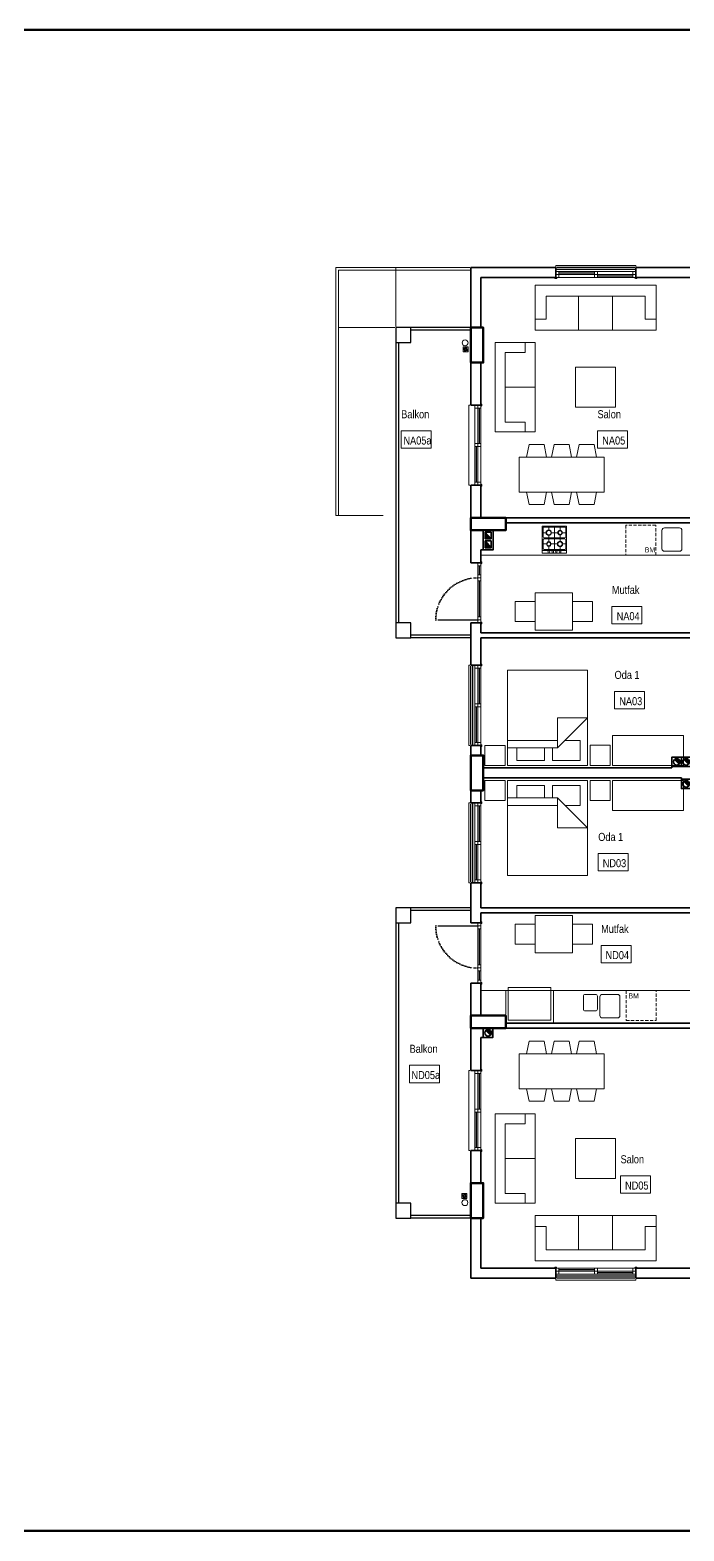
# Model space of a CAD drawing. Header units: millimetres. Extents: x 1852829 to 1882754, y -270850 to -231658.
# Drawn here: x 1860242 to 1861549, y -244493 to -241493 of the extents above; entities that cross this region are included whole.
import ezdxf
from ezdxf.enums import TextEntityAlignment as Align

# ---------------------------------------------------------------- set-up
doc = ezdxf.new("R2010")
doc.units = ezdxf.units.MM
doc.linetypes.add('izdüşüm arka', pattern=[3.175, 0, -3.175])
doc.linetypes.add('izdüşüm ön', pattern=[9.525, 6.35, -3.175])
for name, color, linetype, lineweight in [('a_ba', 6, 'Continuous', 50), ('a_doğrama', 251, 'Continuous', 20), ('a_duvar', 251, 'Continuous', 35), ('a_görünüş', 32, 'Continuous', 25), ('a_görünüş_ince', 8, 'Continuous', 20), ('a_izdüşüm_arka', 251, 'izdüşüm arka', 30), ('a_izdüşüm_ön', 6, 'izdüşüm ön', 9), ('a_not_mahal', 253, 'Continuous', 5), ('a_tefriş', 8, 'Continuous', 20), ('a_çerçeve_line', 7, 'Continuous', 50), ('m_yib', 65, 'Continuous', 20)]:
    doc.layers.add(name, color=color, linetype=linetype, lineweight=lineweight)
doc.styles.get("Standard").update_dxf_attribs({"font": 'ARIALN.TTF'})

# ---------------------------------------------------------------- blocks, each defined once
blk = doc.blocks.new('kapı_120_c_blok')
at = {"layer": 'a_doğrama', "color": 251}
for points in [[(-2, 119), (-2, 122), (0, 122), (0, 118), (-1, 118), (-2, 119)], [(2.5, 114), (2.5, 96)], [(3.5, 114), (3.5, 96)], [(2.5, 84), (2.5, 12)], [(3.5, 84), (3.5, 12)], [(-2, 1), (-2, -2), (0, -2), (0, 2), (-1, 2), (-2, 1)]]:
    blk.add_lwpolyline(points, dxfattribs=at)
for points in [[(0, 114), (6, 114), (6, 120), (0, 120)], [(0, 90), (6, 90), (6, 96), (0, 96)], [(0, 84), (6, 84), (6, 90), (0, 90)], [(0, 6), (6, 6), (6, 12), (0, 12)], [(0, 0), (6, 0), (6, 6), (0, 6)]]:
    blk.add_lwpolyline(points, close=True, dxfattribs=at)
at = {"layer": 'a_görünüş_ince', "color": 251}
for points in [[(0, 114), (0, 96)], [(6, 114), (6, 96)], [(0, 84), (0, 12)], [(6, 84), (6, 12)]]:
    blk.add_lwpolyline(points, dxfattribs=at)
at = {"layer": 'a_izdüşüm_arka', "color": 251}
blk.add_lwpolyline([(6, 6), (90, 6)], dxfattribs=at)
blk.add_arc((6, 6), 84, 0, 90, dxfattribs=at)
blk = doc.blocks.new('160p')
at = {"layer": 'a_doğrama', "color": 251}
for points in [[(-6, -6), (-6, 0), (-12, 0), (-12, -6)], [(0, -6), (0, 0), (-6, 0), (-6, -6)], [(-6, -83), (-6, -77), (-12, -77), (-12, -83)], [(0, -83), (0, -77), (-6, -77), (-6, -83)], [(-6, -160), (-6, -154), (-12, -154), (-12, -160)], [(0, -160), (0, -154), (-6, -154), (-6, -160)]]:
    blk.add_lwpolyline(points, close=True, dxfattribs=at)
for points in [[(2, -1), (2, 2), (0, 2), (0, -2), (1, -2), (2, -1)], [(-9.5, -6), (-9.5, -77)], [(-8.5, -6), (-8.5, -77)], [(-3.5, -83), (-3.5, -154)], [(-2.5, -83), (-2.5, -154)], [(2, -159), (2, -162), (0, -162), (0, -158), (1, -158), (2, -159)]]:
    blk.add_lwpolyline(points, dxfattribs=at)
at = {"layer": 'a_görünüş_ince', "color": 251}
for points in [[(-22, -160), (-24, -160), (-24, 0), (-22, 0)], [(-12, -77), (-12, -6)], [(-6, -77), (-6, -6)], [(-6, -77), (-6, -6)], [(0, -77), (0, -6)], [(-12, -154), (-12, -83)], [(-6, -154), (-6, -83)], [(-6, -154), (-6, -83)], [(0, -154), (0, -83)]]:
    blk.add_lwpolyline(points, dxfattribs=at)
blk = doc.blocks.new('baca_şönt')
at = {"layer": 'a_duvar'}
h = blk.add_hatch(color=256, dxfattribs=at)
h.dxf.hatch_style = 1
h.paths.add_polyline_path([(21.5, -5), (21.5, -17), (35, -17)])
h.paths.add_polyline_path([(4, -5), (4, -17), (17.5, -17)])
for p, q in [((4, -5), (17.5, -17)), ((17.5, -5), (17.5, -17)), ((21.5, -5), (21.5, -17)), ((21.5, -5), (35, -17))]:
    blk.add_line(p, q, dxfattribs=at)
blk.add_lwpolyline([(0, -21), (39, -21), (39, -1), (0, -1)], close=True, dxfattribs=at)
for points in [[(17.5, -5), (4, -5), (4, -17), (17.5, -17)], [(21.5, -17), (35, -17), (35, -5), (21.5, -5)]]:
    blk.add_lwpolyline(points, dxfattribs=at)
blk = doc.blocks.new('baca_müstakil')
at = {"layer": 'a_duvar'}
h = blk.add_hatch(color=256, dxfattribs=at)
h.dxf.hatch_style = 1
h.paths.add_polyline_path([(4.9, -4.9, 0.198912), (3, -9.5, 0.668179), (14.1, -14.1)])
blk.add_line((4.9, -4.9), (14.1, -14.1), dxfattribs=at)
blk.add_lwpolyline([(0, -19), (19, -19), (19, 0), (0, 0)], close=True, dxfattribs=at)
blk.add_circle((9.5, -9.5), 6.5, dxfattribs=at)
blk = doc.blocks.new('A$C2A0A03CE')
at = {"layer": 'a_tefriş'}
for p, q in [((-54, -24.3), (-54, 24.3)), ((-54, 24.3), (0, 24.3)), ((-48.6, 24.3), (-48.6, -24.3)), ((-46.8, 20.7), (-46.8, -20.7)), ((-40, 11.2), (-46.8, 11.2)), ((-25.2, 0), (-46.8, 0)), ((-27, 22.5), (-45, 22.5)), ((-35.6, 22.5), (-35.6, 15.7)), ((-35.6, 6.8), (-35.6, -7.7)), ((-25.2, 11.2), (-31, 11.2)), ((-25.2, -20.7), (-25.2, 20.7)), ((-23.4, -20.7), (-23.4, 20.7)), ((-16.6, 11.2), (-23.4, 11.2)), ((-1.8, 0), (-23.4, 0)), ((-21.6, 22.5), (-3.6, 22.5)), ((-13.1, 22.5), (-13.1, 14.8)), ((-13.1, 7.7), (-13.1, -6.8)), ((-1.8, 11.2), (-9.4, 11.2)), ((-1.8, 20.7), (-1.8, -20.7)), ((0, -24.3), (0, 24.3)), ((-54, -24.3), (0, -24.3)), ((-39.1, -11.3), (-46.8, -11.3)), ((-45, -22.5), (-27, -22.5)), ((-35.6, -14.9), (-35.6, -22.5)), ((-25.2, -11.3), (-31.9, -11.3)), ((-17.5, -11.3), (-23.4, -11.3)), ((-3.6, -22.5), (-21.6, -22.5)), ((-13.1, -15.7), (-13.1, -22.5)), ((-1.8, -11.3), (-8.5, -11.3))]:
    blk.add_line(p, q, dxfattribs=at)
for centre, radius in [((-51.4, 11.2), 1.8), ((-51.4, 3.7), 1.8), ((-35.6, 11.2), 5.4), ((-35.6, 11.2), 4.5), ((-13.1, 11.2), 4.5), ((-13.1, 11.2), 3.6), ((-51.4, -3.5), 1.8), ((-51.4, -11.3), 1.8), ((-35.6, -11.3), 4.5), ((-35.6, -11.3), 3.6), ((-13.1, -11.3), 5.4), ((-13.1, -11.3), 4.5)]:
    blk.add_circle(centre, radius, dxfattribs=at)
for centre, start, end in [((-45, 20.7), 90, 180), ((-27, 20.7), 0, 90), ((-21.6, 20.7), 90, 180), ((-3.6, 20.7), 0, 90), ((-45, -20.7), 180, 270), ((-27, -20.7), 270, 0), ((-21.6, -20.7), 180, 270), ((-3.6, -20.7), 270, 0)]:
    blk.add_arc(centre, 1.8, start, end, dxfattribs=at)
blk = doc.blocks.new('tefriş_koltuk_242x90')
at = {"layer": 'a_tefriş'}
for p, q in [((-34, -22), (-34, -90)), ((34, -22), (34, -90)), ((-99, -68), (-121, -68)), ((99, -68), (121, -68))]:
    blk.add_line(p, q, dxfattribs=at)
for points in [[(-121, -90), (-121, 0), (121, 0), (121, -90), (-121, -90)], [(-99, -68), (-99, -22), (99, -22), (99, -68)]]:
    blk.add_lwpolyline(points, dxfattribs=at)
blk = doc.blocks.new('tefriş_koltuk_202x90')
at = {"layer": 'a_tefriş'}
for p, q in [((0, -90), (0, -22)), ((-79, -68), (-101, -68)), ((79, -68), (101, -68))]:
    blk.add_line(p, q, dxfattribs=at)
for points in [[(101, -90), (101, 0), (-101, 0), (-101, -90), (101, -90)], [(79, -68), (79, -22), (-79, -22), (-79, -68)]]:
    blk.add_lwpolyline(points, dxfattribs=at)
blk = doc.blocks.new('tefriş_yatak_çift')
at = {"layer": 'a_tefriş'}
for points in [[(-85, -5), (-85, -45), (-125, -45), (-125, -5)], [(80, -195), (80, -5), (-80, -5), (-80, -195)], [(85, -5), (85, -45), (125, -45), (125, -5)]]:
    blk.add_lwpolyline(points, close=True, dxfattribs=at)
for points in [[(-6.3, -40), (-6.3, -15), (-61.3, -15), (-61.3, -40)], [(35, -55), (65, -55), (65, -15), (10, -15), (10, -40)], [(-80, -40), (20, -40), (80, -100), (20, -100), (20, -40)], [(-80, -55), (20, -55)]]:
    blk.add_lwpolyline(points, dxfattribs=at)
blk = doc.blocks.new('tefriş_süzgeç')
at = {"layer": 'a_tefriş'}
for p, q in [((5, 0), (-5, 0)), ((-5, 0), (-5, -10)), ((5, -10), (5, 0)), ((-5, -10), (5, -10)), ((-3.6, -5.1), (-4.1, -5.1)), ((-2.6, -5.1), (-3.1, -5.1)), ((-2.5, -2.5), (-2.9, -2.2)), ((-2.6, -7.6), (-2.9, -7.9)), ((-2, -3.3), (-2.3, -3)), ((-1.9, -6.9), (-2.2, -7.2)), ((-1.6, -5.1), (-2.1, -5.1)), ((-1.2, -3.9), (-1.5, -3.6)), ((-1.2, -6.2), (-1.5, -6.5)), ((-0.2, -2.5), (-0.2, -2)), ((-0.1, -1.5), (-0.1, -1)), ((-0.1, -3), (-0.1, -3.5)), ((-0.1, -6.6), (-0.1, -7.1)), ((-0.1, -7.6), (-0.1, -8.1)), ((-0.1, -8.6), (-0.1, -9.1)), ((1, -4), (1.4, -3.6)), ((1.1, -6.2), (1.4, -6.5)), ((1.5, -5.1), (2, -5.1)), ((1.7, -3.3), (2.1, -2.9)), ((1.8, -6.9), (2.1, -7.2)), ((2.5, -2.5), (2.8, -2.2)), ((2.5, -5.1), (3, -5.1)), ((2.5, -7.5), (2.8, -7.9)), ((3.5, -5.1), (4, -5.1))]:
    blk.add_line(p, q, dxfattribs=at)
for centre, radius, start, end in [((-0.1, -5.1), 4.06, 134.2896, 180), ((-0.1, -5.1), 3.56, 134.2896, 180), ((-0.1, -5.1), 3.06, 180, 225), ((-0.1, -5.1), 4.06, 225, 270), ((-0.1, -5.1), 2.56, 180, 225), ((-0.1, -5.1), 3.56, 225, 270), ((-0.4, -4.4), 2.4, 84.5943, 143.2016), ((-0.1, -5.1), 2.06, 134.2896, 180), ((-0.1, -5), 2.44, 90.343, 138.1212), ((-0.1, -5.1), 1.56, 134.2896, 180), ((-0.1, -5.1), 2.06, 225, 270), ((-0.1, -5.1), 1.56, 225, 270), ((-0.1, -5.1), 4.06, 45, 90), ((-0.1, -5.1), 3.56, 45, 90), ((-0.1, -5.1), 2.06, 45, 90), ((-0.1, -5.1), 1.56, 45, 90), ((-0.1, -5.1), 2.56, 270, 315.7104), ((-0.1, -5.1), 3.06, 270, 315.7104), ((-0.1, -5.1), 1.56, 314.2896, 360), ((-0.1, -5.1), 2.06, 314.2896, 360), ((-0.1, -5.1), 2.56, 360, 45), ((-0.1, -5.1), 3.06, 360, 45), ((-0.1, -5.1), 3.56, 314.2896, 360), ((-0.1, -5.1), 4.06, 314.2896, 360)]:
    blk.add_arc(centre, radius, start, end, dxfattribs=at)

msp = doc.modelspace()

# ---------------------------------------------------------------- linework, layer by layer
at = {"layer": 'a_ba', "color": 253}
for points in [[(1861122.7, -242158.2), (1861147.7, -242158.2), (1861147.7, -242088.2), (1861122.7, -242088.2)], [(1861122.7, -242468.2), (1861122.7, -242493.2), (1861192.7, -242493.2), (1861192.7, -242468.2)], [(1861122.7, -243013.2), (1861147.7, -243013.2), (1861147.7, -242943.2), (1861122.7, -242943.2)], [(1861122.7, -243463.2), (1861122.7, -243488.2), (1861192.7, -243488.2), (1861192.7, -243463.2)], [(1861122.7, -243868.2), (1861147.7, -243868.2), (1861147.7, -243798.2), (1861122.7, -243798.2)]]:
    msp.add_lwpolyline(points, close=True, dxfattribs=at)
at = {"layer": 'a_duvar'}
for p, q in [((1861292.7, -241968.2), (1861122.7, -241968.2)), ((1861122.7, -241968.2), (1861122.7, -242088.2)), ((1861657.7, -241968.2), (1861452.7, -241968.2)), ((1861142.7, -241988.2), (1861292.7, -241988.2)), ((1861142.7, -242088.2), (1861142.7, -241988.2)), ((1861452.7, -241988.2), (1861602.7, -241988.2)), ((1861122.7, -242108.2), (1861122.7, -242243.2)), ((1861142.7, -242243.2), (1861142.7, -242158.2)), ((1861122.7, -242403.2), (1861122.7, -242558.2)), ((1861142.7, -242468.2), (1861142.7, -242403.2)), ((1861732.7, -242468.2), (1861142.7, -242468.2)), ((1861192.7, -242478.2), (1861732.7, -242478.2)), ((1861142.7, -242558.2), (1861142.7, -242532.2)), ((1861122.7, -242678.2), (1861122.7, -242763.2)), ((1861142.7, -242698.2), (1861142.7, -242678.2)), ((1861732.7, -242698.2), (1861142.7, -242698.2)), ((1861142.7, -242708.2), (1861732.7, -242708.2)), ((1861142.7, -242763.2), (1861142.7, -242708.2)), ((1861122.7, -242923.2), (1861122.7, -243038.2)), ((1861142.7, -242943.2), (1861142.7, -242923.2)), ((1861524.7, -242968.2), (1861147.7, -242968.2)), ((1861147.7, -242988.2), (1861543.7, -242988.2)), ((1861142.7, -243038.2), (1861142.7, -243013.2)), ((1861122.7, -243038.2), (1861142.7, -243038.2)), ((1861122.7, -243198.2), (1861122.7, -243278.2)), ((1861122.7, -243198.2), (1861142.7, -243198.2)), ((1861142.7, -243248.2), (1861142.7, -243198.2)), ((1861732.7, -243248.2), (1861142.7, -243248.2)), ((1861142.7, -243258.2), (1861732.7, -243258.2)), ((1861142.7, -243278.2), (1861142.7, -243258.2)), ((1861122.7, -243398.2), (1861122.7, -243573.2)), ((1861142.7, -243463.2), (1861142.7, -243398.2)), ((1861722.7, -243478.2), (1861192.7, -243478.2)), ((1861142.7, -243488.2), (1861732.7, -243488.2)), ((1861142.7, -243573.2), (1861142.7, -243507.2)), ((1861122.7, -243733.2), (1861122.7, -243848.2)), ((1861142.7, -243798.2), (1861142.7, -243733.2)), ((1861122.7, -243868.2), (1861122.7, -243988.2)), ((1861142.7, -243968.2), (1861142.7, -243868.2)), ((1861122.7, -243988.2), (1861292.7, -243988.2)), ((1861292.7, -243968.2), (1861142.7, -243968.2)), ((1861602.7, -243968.2), (1861452.7, -243968.2)), ((1861452.7, -243988.2), (1861657.7, -243988.2))]:
    msp.add_line(p, q, dxfattribs=at)
for points in [[(1861292.7, -241988.2), (1861292.7, -241968.2)], [(1861452.7, -241988.2), (1861452.7, -241968.2)], [(1861142.7, -242243.2), (1861122.7, -242243.2)], [(1861142.7, -242403.2), (1861122.7, -242403.2)], [(1861147.7, -242532.2), (1861142.7, -242532.2)], [(1861142.7, -242558.2), (1861122.7, -242558.2)], [(1861142.7, -242678.2), (1861122.7, -242678.2)], [(1861122.7, -242763.2), (1861142.7, -242763.2)], [(1861122.7, -242923.2), (1861142.7, -242923.2)], [(1861524.7, -242965.7), (1861524.7, -242968.2)], [(1861543.7, -242990.7), (1861543.7, -242988.2)], [(1861142.7, -243278.2), (1861122.7, -243278.2)], [(1861142.7, -243398.2), (1861122.7, -243398.2)], [(1861147.7, -243507.2), (1861142.7, -243507.2)], [(1861122.7, -243573.2), (1861142.7, -243573.2)], [(1861122.7, -243733.2), (1861142.7, -243733.2)], [(1861292.7, -243988.2), (1861292.7, -243968.2)], [(1861452.7, -243988.2), (1861452.7, -243968.2)]]:
    msp.add_lwpolyline(points, dxfattribs=at)
at = {"layer": 'a_görünüş', "color": 251}
for points in [[(1861450.7, -241968.2), (1861294.7, -241968.2)], [(1861450.7, -241972.2), (1861294.7, -241972.2)], [(1861122.7, -242088.2), (1861003.2, -242088.2)], [(1861122.7, -242093.2), (1861003.2, -242093.2)], [(1860973.2, -242118.2), (1860973.2, -242678.2)], [(1860978.2, -242118.2), (1860978.2, -242678.2)], [(1861122.7, -242703.2), (1861003.2, -242703.2)], [(1861122.7, -242708.2), (1861003.2, -242708.2)], [(1861122.7, -242921.2), (1861122.7, -242765.2)], [(1861126.7, -242921.2), (1861126.7, -242765.2)], [(1861122.7, -243196.2), (1861122.7, -243040.2)], [(1861126.7, -243196.2), (1861126.7, -243040.2)], [(1861122.7, -243248.2), (1861003.2, -243248.2)], [(1861122.7, -243253.2), (1861003.2, -243253.2)], [(1860973.2, -243278.2), (1860973.2, -243838.2)], [(1860978.2, -243278.2), (1860978.2, -243838.2)], [(1861122.7, -243863.2), (1861003.2, -243863.2)], [(1861122.7, -243868.2), (1861003.2, -243868.2)], [(1861450.7, -243984.2), (1861294.7, -243984.2)], [(1861450.7, -243988.2), (1861294.7, -243988.2)]]:
    msp.add_lwpolyline(points, dxfattribs=at)
for points in [[(1860973.2, -242118.2), (1861003.2, -242118.2), (1861003.2, -242088.2), (1860973.2, -242088.2)], [(1860973.2, -242708.2), (1861003.2, -242708.2), (1861003.2, -242678.2), (1860973.2, -242678.2)], [(1860973.2, -243278.2), (1861003.2, -243278.2), (1861003.2, -243248.2), (1860973.2, -243248.2)], [(1860973.2, -243868.2), (1861003.2, -243868.2), (1861003.2, -243838.2), (1860973.2, -243838.2)]]:
    msp.add_lwpolyline(points, close=True, dxfattribs=at)
at = {"layer": 'a_görünüş_ince'}
for p, q in [((1860853.2, -242463.6), (1860853.2, -241968.2)), ((1860853.2, -241968.2), (1861120.7, -241968.2)), ((1860858.2, -242463.6), (1860858.2, -241973.2)), ((1860858.2, -241973.2), (1861120.7, -241973.2))]:
    msp.add_line(p, q, dxfattribs=at)
for points in [[(1860973.2, -242086.2), (1860973.2, -241968.2)], [(1860971.2, -242088.2), (1860858.2, -242088.2)], [(1860947.7, -242463.6), (1860853.2, -242463.6)]]:
    msp.add_lwpolyline(points, dxfattribs=at)
at = {"layer": 'a_izdüşüm_ön', "color": 251}
for points in [[(1861492.2, -242543.2), (1861492.2, -242483.2), (1861432.2, -242483.2), (1861432.2, -242543.2)], [(1861433.2, -243413.2), (1861433.2, -243473.2), (1861493.2, -243473.2), (1861493.2, -243413.2)]]:
    msp.add_lwpolyline(points, close=True, dxfattribs=at)
at = {"layer": 'a_not_mahal'}
for points in [[(1861043.7, -242294.4), (1860983.7, -242294.4), (1860983.7, -242329.4), (1861043.7, -242329.4)], [(1861435.9, -242294.4), (1861375.9, -242294.4), (1861375.9, -242329.4), (1861435.9, -242329.4)], [(1861464.7, -242645.5), (1861404.7, -242645.5), (1861404.7, -242680.5), (1861464.7, -242680.5)], [(1861470, -242815.4), (1861410, -242815.4), (1861410, -242850.4), (1861470, -242850.4)], [(1861437.4, -243139.2), (1861377.4, -243139.2), (1861377.4, -243174.2), (1861437.4, -243174.2)], [(1861443.1, -243323), (1861383.1, -243323), (1861383.1, -243358), (1861443.1, -243358)], [(1861060.4, -243562.7), (1861000.4, -243562.7), (1861000.4, -243597.7), (1861060.4, -243597.7)], [(1861482, -243783.5), (1861422, -243783.5), (1861422, -243818.5), (1861482, -243818.5)]]:
    msp.add_lwpolyline(points, close=True, dxfattribs=at)
at = {"layer": 'a_tefriş'}
for p, q in [((1861144.7, -242543.2), (1861637.7, -242543.2)), ((1861730.7, -243413.2), (1861144.7, -243413.2))]:
    msp.add_line(p, q, dxfattribs=at)
for points in [[(1861332.1, -242167.4), (1861412.1, -242167.4), (1861412.1, -242247.4), (1861332.1, -242247.4)], [(1861219.2, -242346.9), (1861389.2, -242346.9), (1861389.2, -242416.9), (1861219.2, -242416.9)], [(1861251.2, -242675.7), (1861251.2, -242635.7), (1861211.2, -242635.7), (1861211.2, -242675.7)], [(1861326.2, -242693.2), (1861326.2, -242618.2), (1861251.2, -242618.2), (1861251.2, -242693.2)], [(1861366.2, -242675.7), (1861326.2, -242675.7), (1861326.2, -242635.7), (1861366.2, -242635.7)], [(1861547.7, -242903.2), (1861547.7, -242963.2), (1861406.1, -242963.2), (1861406.1, -242903.2)], [(1861547.7, -243053.3), (1861547.7, -242993.3), (1861406.1, -242993.3), (1861406.1, -243053.3)], [(1861326.2, -243338.2), (1861326.2, -243263.2), (1861251.2, -243263.2), (1861251.2, -243338.2)], [(1861251.2, -243320.7), (1861251.2, -243280.7), (1861211.2, -243280.7), (1861211.2, -243320.7)], [(1861366.2, -243320.7), (1861326.2, -243320.7), (1861326.2, -243280.7), (1861366.2, -243280.7)], [(1861219.2, -243609.5), (1861389.2, -243609.5), (1861389.2, -243539.5), (1861219.2, -243539.5)], [(1861332.1, -243789.1), (1861412.1, -243789.1), (1861412.1, -243709.1), (1861332.1, -243709.1)]]:
    msp.add_lwpolyline(points, close=True, dxfattribs=at)
for points in [[(1861274.2, -242346.9), (1861269.2, -242321.9), (1861239.2, -242321.9), (1861234.2, -242346.9)], [(1861324.2, -242346.9), (1861319.2, -242321.9), (1861289.2, -242321.9), (1861284.2, -242346.9)], [(1861374.2, -242346.9), (1861369.2, -242321.9), (1861339.2, -242321.9), (1861334.2, -242346.9)], [(1861274.2, -242416.9), (1861269.2, -242441.9), (1861239.2, -242441.9), (1861234.2, -242416.9)], [(1861324.2, -242416.9), (1861319.2, -242441.9), (1861289.2, -242441.9), (1861284.2, -242416.9)], [(1861374.2, -242416.9), (1861369.2, -242441.9), (1861339.2, -242441.9), (1861334.2, -242416.9)], [(1861192.7, -243461.2), (1861192.7, -243413.2)], [(1861197.7, -243472.2), (1861197.7, -243407.2), (1861282.7, -243407.2), (1861282.7, -243472.2), (1861197.7, -243472.2), (1861197.7, -243413.2), (1861282.7, -243413.2)], [(1861287.7, -243413.2), (1861287.7, -243476.2)], [(1861274.2, -243539.5), (1861269.2, -243514.5), (1861239.2, -243514.5), (1861234.2, -243539.5)], [(1861324.2, -243539.5), (1861319.2, -243514.5), (1861289.2, -243514.5), (1861284.2, -243539.5)], [(1861374.2, -243539.5), (1861369.2, -243514.5), (1861339.2, -243514.5), (1861334.2, -243539.5)], [(1861274.2, -243609.5), (1861269.2, -243634.5), (1861239.2, -243634.5), (1861234.2, -243609.5)], [(1861324.2, -243609.5), (1861319.2, -243634.5), (1861289.2, -243634.5), (1861284.2, -243609.5)], [(1861374.2, -243609.5), (1861369.2, -243634.5), (1861339.2, -243634.5), (1861334.2, -243609.5)]]:
    msp.add_lwpolyline(points, dxfattribs=at)
for points in [[(1861544.7, -242493.4, 0.414214), (1861539.7, -242488.4), (1861509.7, -242488.4, 0.414214), (1861504.7, -242493.4), (1861504.7, -242530.4, 0.414214), (1861509.7, -242535.4), (1861539.7, -242535.4, 0.414214), (1861544.7, -242530.4), (1861544.7, -242493.4)], [(1861347.7, -243450.4, 0.414214), (1861351.2, -243453.9), (1861372.2, -243453.9, 0.414214), (1861375.7, -243450.4), (1861375.7, -243424.5, 0.414214), (1861372.2, -243421), (1861351.2, -243421, 0.414214), (1861347.7, -243424.5), (1861347.7, -243450.4)], [(1861380.7, -243463.1, 0.414214), (1861385.7, -243468), (1861415.7, -243468, 0.414214), (1861420.7, -243463.1), (1861420.7, -243426.1, 0.414214), (1861415.7, -243421), (1861385.7, -243421, 0.414214), (1861380.7, -243426.1), (1861380.7, -243463.1)]]:
    msp.add_lwpolyline(points, format="xyb", dxfattribs=at)
at = {"layer": 'a_çerçeve_line'}
msp.add_lwpolyline([(1872123.9, -244493.4), (1872123.9, -241493.4), (1853005.4, -241493.4), (1853005.4, -244493.4)], close=True, dxfattribs=at)
at = {"layer": 'm_yib'}
for centre in [(1861111.3, -242118.7), (1861111, -243837.2)]:
    msp.add_circle(centre, 5.92, dxfattribs=at)

# ---------------------------------------------------------------- block references
at = {"xscale": -1}
msp.add_blockref('kapı_120_c_blok', (1861142.7, -242678.2), dxfattribs=at)
at = {"rotation": 180}
msp.add_blockref('kapı_120_c_blok', (1861142.7, -243278.2), dxfattribs=at)
at = {"layer": 'a_duvar', "xscale": -1}
for name, p, rotation in [('160p', (1861292.7, -241988.2), 90), ('160p', (1861142.7, -242403.2), 180), ('baca_şönt', (1861168.7, -242532.2), 270), ('160p', (1861142.7, -242923.2), 180), ('baca_müstakil', (1861524.7, -242946.7), 90), ('baca_müstakil', (1861543.7, -242946.7), 90), ('baca_müstakil', (1861543.7, -242990.7), 90), ('160p', (1861142.7, -243198.2), 180), ('baca_müstakil', (1861147.7, -243488.2), 90), ('160p', (1861142.7, -243733.2), 180), ('160p', (1861452.7, -243968.2), 270)]:
    msp.add_blockref(name, p, dxfattribs=dict(at, rotation=rotation))
at = {"layer": 'a_tefriş', "xscale": -1}
msp.add_blockref('tefriş_koltuk_242x90', (1861372.1, -242003.2), dxfattribs=at)
at = {"layer": 'a_tefriş'}
for name, p, rotation in [('tefriş_süzgeç', (1861112.2, -242136.9), 179.9999999999999), ('tefriş_koltuk_242x90', (1861372.1, -243953.2), 180)]:
    msp.add_blockref(name, p, dxfattribs=dict(at, rotation=rotation))
at = {"layer": 'a_tefriş', "lineweight": -3, "extrusion": (-1.39694e-31, -2.24181e-16, -1), "xscale": -0.8823529411764706, "yscale": 0.8823529411764706, "zscale": -0.8823529411764706, "rotation": 270}
msp.add_blockref('tefriş_koltuk_202x90', (-1861171.7, -242207.4), dxfattribs=at)
at = {"layer": 'a_tefriş', "color": 113, "xscale": -1, "rotation": 269.9992036728955}
msp.add_blockref('A$C2A0A03CE', (1861289.9, -242485.1), dxfattribs=at)
at = {"layer": 'a_tefriş', "extrusion": (0, 0, -1), "zscale": -1, "rotation": 179.9698299032536}
msp.add_blockref('tefriş_yatak_çift', (-1861276.1, -242968.2), dxfattribs=at)
at = {"layer": 'a_tefriş', "extrusion": (0, 0, -1), "xscale": -1, "zscale": -1, "rotation": 0.0301700967464047}
msp.add_blockref('tefriş_yatak_çift', (-1861276.1, -242988.2), dxfattribs=at)
at = {"layer": 'a_tefriş', "lineweight": -3, "extrusion": (-1.39694e-31, 2.24181e-16, -1), "xscale": 0.8823529411764706, "yscale": 0.8823529411764706, "zscale": -0.8823529411764706, "rotation": 270}
msp.add_blockref('tefriş_koltuk_202x90', (-1861171.7, -243749.1), dxfattribs=at)
at = {"layer": 'a_tefriş'}
msp.add_blockref('tefriş_süzgeç', (1861110.1, -243818.9), dxfattribs=at)

# ---------------------------------------------------------------- texts
at = {"layer": 'a_not_mahal'}
for s, height, p in [('Balkon', 16, (1860983.7, -242269.4)), ('Salon', 16, (1861375.9, -242269.4)), ('BM', 10, (1861470.4, -242537.5)), ('Mutfak', 16, (1861404.7, -242620.5)), ('Oda 1', 16, (1861410, -242790.4)), ('Oda 1', 16, (1861377.4, -243114.2)), ('Mutfak', 16, (1861383.1, -243298)), ('BM', 10, (1861437.9, -243429)), ('Balkon', 16, (1861000.4, -243537.7)), ('Salon', 16, (1861422, -243758.5))]:
    msp.add_text(s, height=height, dxfattribs=at).set_placement(p)
for s, p in [('NA05a', (1861016.2, -242321.9)), ('NA05', (1861408.4, -242321.9)), ('NA04', (1861437.2, -242673)), ('NA03', (1861442.4, -242842.9)), ('ND03', (1861409.8, -243166.7)), ('ND04', (1861415.5, -243350.5)), ('ND05a', (1861032.8, -243590.2)), ('ND05', (1861454.4, -243811))]:
    msp.add_text(s, height=16, rotation=360, dxfattribs=at).set_placement(p, align=Align.CENTER)

doc.saveas('drawing.dxf')
